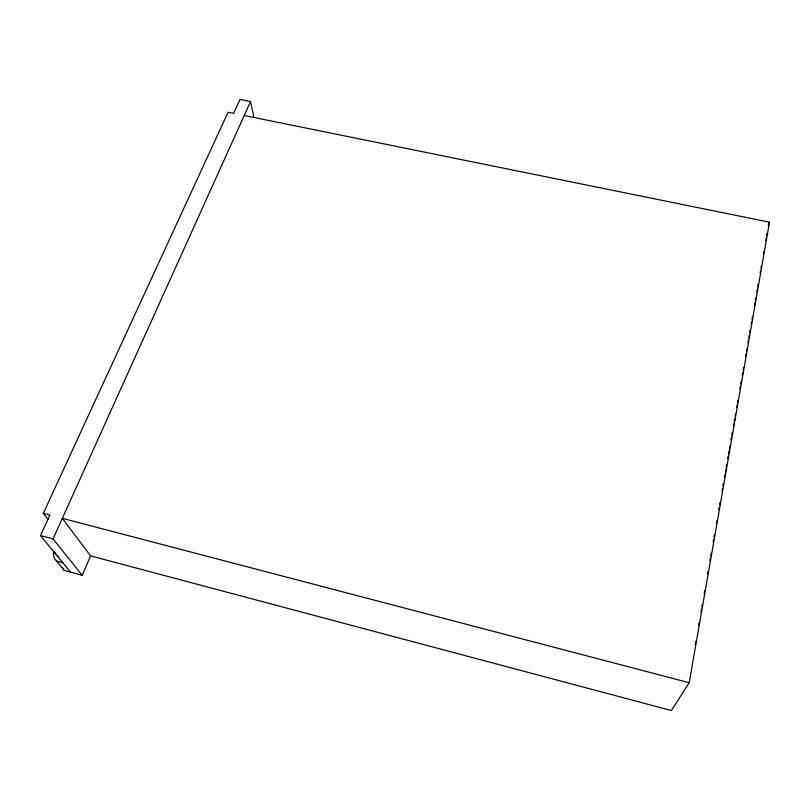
<?xml version="1.0" encoding="UTF-8"?>
<svg xmlns="http://www.w3.org/2000/svg" width="810" height="810" viewBox="0 0 810 810"><rect width="100%" height="100%" fill="white"/><g stroke="black" fill="none" stroke-linecap="round" stroke-linejoin="round"><path stroke-width="1.21" d="M695.294 644.183L695.729 641.692M698.554 625.502L698.99 623.012M700.954 611.793L701.389 609.302M701.824 606.812L702.26 604.321M704.214 593.112L704.649 590.622M707.474 574.422L707.91 571.931M709.864 560.722L710.299 558.232M710.735 555.741L711.17 553.25M713.134 542.032L713.569 539.541M713.995 537.05L714.43 534.559M716.394 523.351L716.83 520.86M718.784 509.652L719.219 507.161M719.655 504.67L720.09 502.17M722.044 490.961L722.479 488.47M722.915 485.98L723.35 483.489M724.444 477.262L724.879 474.771M725.314 472.281L725.74 469.79M726.175 467.299L726.611 464.798M727.704 458.571L728.139 456.081M728.575 453.59L729.01 451.099M729.446 448.608L729.881 446.118M730.964 439.891L731.4 437.4M731.835 434.909L732.27 432.418M733.354 426.192L733.789 423.691M734.224 421.2L734.66 418.709M735.095 416.218L735.531 413.728M736.624 407.501L737.049 405.01M737.485 402.519L737.92 400.029M739.884 388.82L740.32 386.319M740.755 383.829L741.19 381.338M742.274 375.111L742.709 372.62M743.145 370.13L743.58 367.639M745.534 356.43L745.969 353.94M746.405 351.449L746.84 348.958M747.934 342.721L748.369 340.23M748.794 337.74L749.23 335.249M749.665 332.758L750.101 330.267M751.194 324.041L751.629 321.55M752.065 319.059L752.5 316.568M754.454 305.35L754.89 302.859M755.325 300.368L755.76 297.877M756.844 291.651L757.279 289.16M757.714 286.669L758.15 284.178M760.104 272.97L760.539 270.469M760.975 267.978L761.41 265.488M763.374 254.279L763.81 251.788M765.764 240.58L766.199 238.089M766.635 235.599L767.07 233.108M689.209 682.719L62.33 518.319L90.609 555.883L671.389 710.542L689.209 682.719L769.5 222.183L244.235 115.516M768.174 225.676L769.5 222.183M53.804 551.58A12.393 10.51 -34.1 0 0 56.528 561.036L64.385 570.483L82.215 575.282L90.609 555.883M82.215 575.282L53.035 538.893L250.523 101.574L240.013 99.458L233.644 113.359L228.076 112.236L43.335 513.337L48.003 519.311M70.531 572.133L40.5 535.562L49.886 515.059L43.335 513.337M40.5 535.562L53.035 538.893M56.528 561.036L62.795 562.717M56.184 554.364L55.647 553.767A8.454 7.148 -33.9 0 1 54.979 552.562M250.523 101.574L254.016 117.45M64.385 570.483A12.15 10.348 -34.6 0 1 62.097 567.253M58.472 557.209A8.394 7.118 -34.1 0 1 57.814 556.014"/></g></svg>
